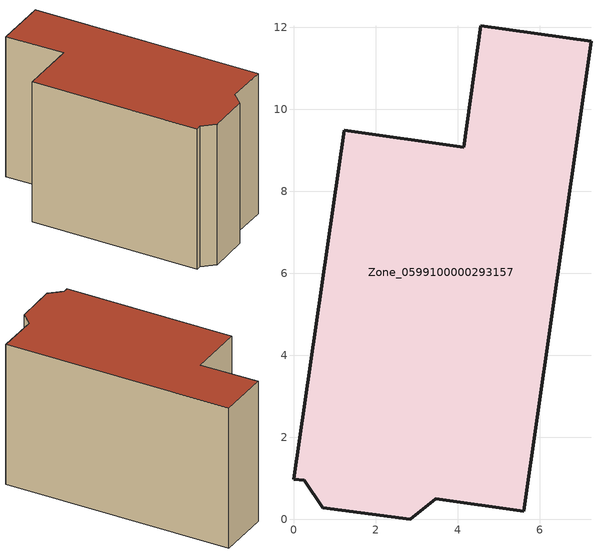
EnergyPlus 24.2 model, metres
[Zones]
Zone_0599100000293157
 floor ground (C_G): 0.26,0.95 0,0.99 1.24,9.48 4.15,9.07 4.56,12.04 7.25,11.66 5.61,0.2 3.47,0.5 2.84,0 0.71,0.28 z0
 wall outside (C_F): 4.15,9.07 1.24,9.48 0,0.99 0.26,0.95 0.71,0.28 2.84,0 3.47,0.5 5.61,0.2 7.25,11.66 4.56,12.04 4.15,9.07 z0:7.38
 roof outside (C_R): 3.47,0.5 5.61,0.2 7.25,11.66 4.56,12.04 4.15,9.07 1.24,9.48 0,0.99 0.26,0.95 0.71,0.28 2.84,0 z7.38
[BUILDING]
Pand.0599100000293157: North Axis=0; Terrain=City; Loads Convergence Tolerance Value=0.04; Temperature Convergence Tolerance Value=0.4; Solar Distribution=FullExterior; Maximum Number of Warmup Days=25; Minimum Number of Warmup Days=1
[Site:Location]
Rotterdam.The.Hague.AP_ZH_NLD Design_Conditions: Latitude=51.96; Longitude=4.45; Time Zone=1; Elevation=-4.5
[SITE:GROUNDTEMPERATURE:BUILDINGSURFACE]
18, 18, 18, 18, 18, 18, 18, 18, 18, 18, 18, 18
[MATERIAL] Thermal Absorptance=0.9; Solar Absorptance=0.7; Visible Absorptance=0.7
Name | Roughness | Thickness | Conductivity | Density | Specific Heat
G.TI.1946 | MediumSmooth | 0.15 | 1 | 540 | 1210
F.TI.1946 | Rough | 0.3 | 0.857143 | 1920 | 840
R.TI.1946 | MediumRough | 0.2 | 0.1 | 1500 | 1000
[CONSTRUCTION]
C_G: G.TI.1946
C_F: F.TI.1946
C_R: R.TI.1946
[ZONE]
Zone_0599100000293157: Type=1; Multiplier=1; Ceiling Height=Autocalculate; Volume=Autocalculate; Floor Area=autocalculate; Part of Total Floor Area=Yes
[ZONEINFILTRATION:DESIGNFLOWRATE]
Infil_Zone_0599100000293157: Zone or ZoneList or Space or SpaceList=Zone_0599100000293157; Schedule=AlwaysOn; Design Flow Rate Calculation Method=Flow/Area; Flow Rate per Floor Area=0.003; Constant Term Coefficient=1; Temperature Term Coefficient=0; Velocity Term Coefficient=0; Velocity Squared Term Coefficient=0
[HVACTEMPLATE:ZONE:IDEALLOADSAIRSYSTEM]
Zone_0599100000293157: Maximum Heating Supply Air Temperature=50; Minimum Cooling Supply Air Temperature=13; Maximum Heating Supply Air Humidity Ratio=0.0156; Minimum Cooling Supply Air Humidity Ratio=0.0077; Heating Limit=NoLimit; Cooling Limit=NoLimit; Dehumidification Control Type=ConstantSensibleHeatRatio; Cooling Sensible Heat Ratio=0.7; Dehumidification Setpoint=60; Humidification Control Type=None; Humidification Setpoint=30; Outdoor Air Method=None; Outdoor Air Flow Rate per Person=0.00944; Outdoor Air Flow Rate per Zone Floor Area=0; Outdoor Air Flow Rate per Zone=0; Demand Controlled Ventilation Type=None; Outdoor Air Economizer Type=NoEconomizer; Heat Recovery Type=None; Sensible Heat Recovery Effectiveness=0.7; Latent Heat Recovery Effectiveness=0.65
[ZONECONTROL:THERMOSTAT]
ThermostatControl_Zone_0599100000293157: Zone or ZoneList=Zone_0599100000293157; Control Type Schedule=DualSetpointControlType; Control 1=Thermostat_Zone_0599100000293157; Temperature Difference Between Cutout And Setpoint=0
[THERMOSTATSETPOINT:DUALSETPOINT]
Thermostat_Zone_0599100000293157: Heating Setpoint Temperature Schedule=HeatingSetpoint_Zone_0599100000293157; Cooling Setpoint Temperature Schedule=CoolingSetpoint_Zone_0599100000293157
[SCHEDULE:COMPACT]
HeatingSetpoint_Zone_0599100000293157: Through: 12/31, For: AllDays, Until: 24:00, 21
CoolingSetpoint_Zone_0599100000293157: Through: 12/31, For: AllDays, Until: 24:00, 24
DualSetpointControlType: Through: 12/31, For: AllDays, Until: 24:00, 4
AlwaysOn: Through: 12/31, For: AllDays, Until: 24:00, 1
